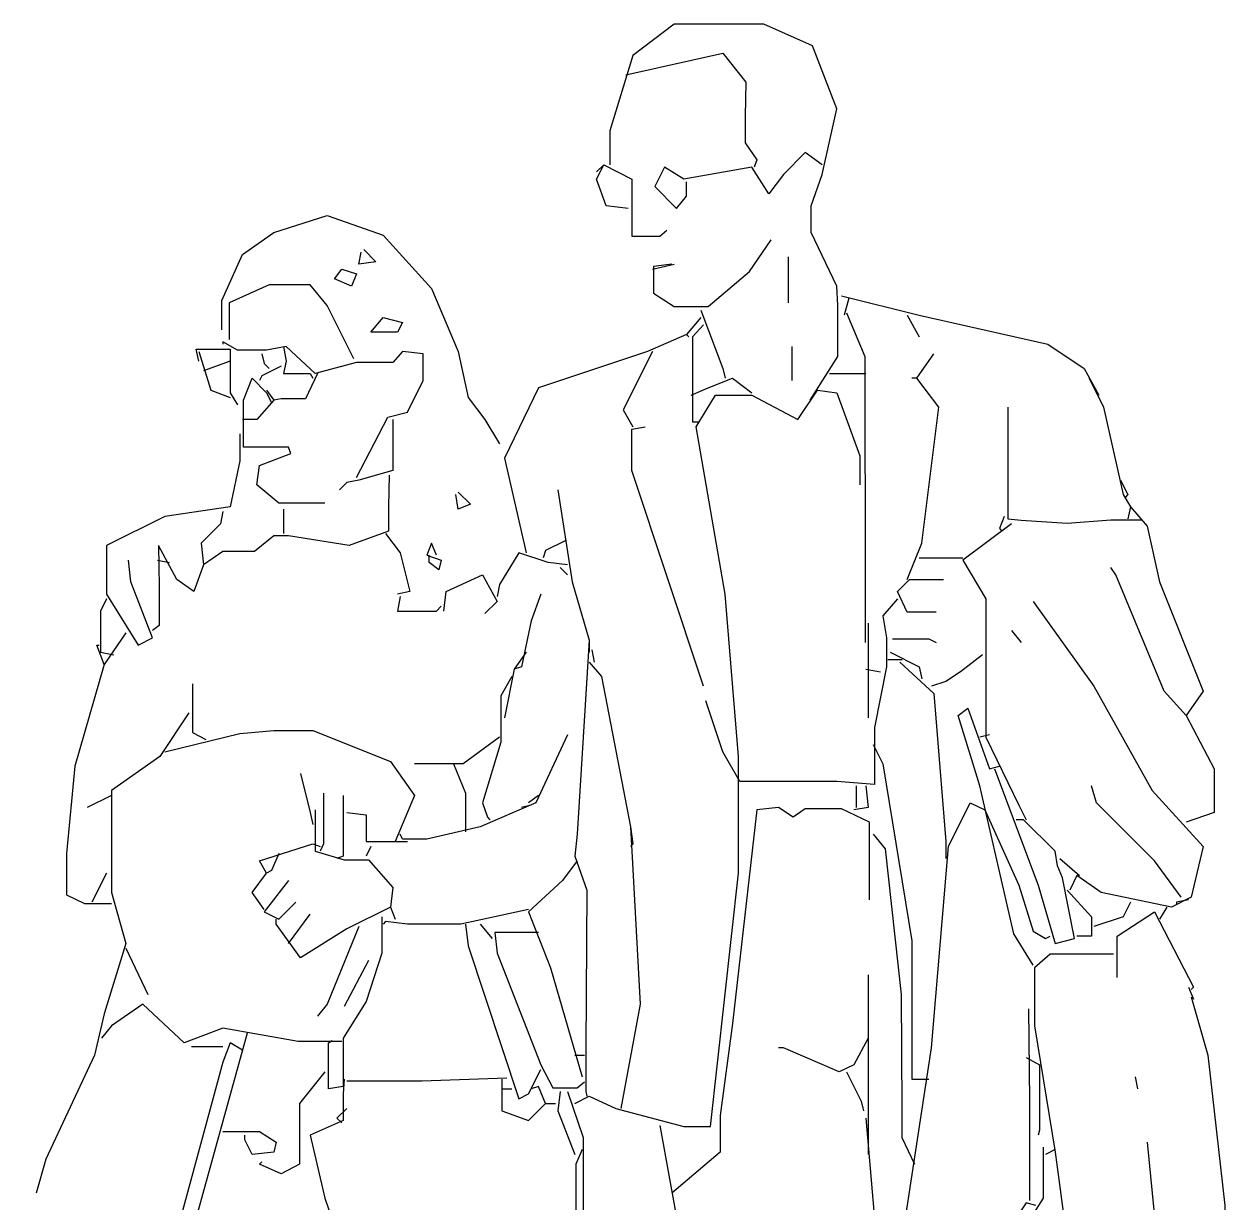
# Model space of a CAD drawing. Header units: millimetres. Extents: x 236.9 to 286.4, y 321.1 to 404.8.
# Drawn here: x 236.9 to 286.4, y 356.25 to 404.85 of the extents above; entities that cross this region are included whole.
import ezdxf

# ---------------------------------------------------------------- set-up
doc = ezdxf.new("R2010")
doc.units = ezdxf.units.MM
doc.layers.add('Standard', color=7, linetype='Continuous')

msp = doc.modelspace()

# ---------------------------------------------------------------- linework, layer by layer
at = {"layer": 'Standard', "linetype": 'Continuous'}
for points in [[(269.303, 389.347), (270.453, 391.147), (270.453, 393.247), (270.403, 394.047), (269.353, 396.247), (269.353, 397.347), (269.803, 398.647), (270.403, 401.347), (269.403, 403.947), (267.403, 404.847), (263.704, 404.847), (262.003, 403.547), (261.053, 400.447), (261.053, 399.047)], [(261.703, 402.747), (265.703, 403.647), (266.653, 402.447), (266.628, 401.047), (266.628, 399.947), (267.103, 399.247), (267.003, 398.947)], [(261.703, 402.747), (265.703, 403.647), (266.653, 402.447), (266.628, 401.047), (266.628, 399.947), (267.103, 399.247), (267.003, 398.947)], [(261.703, 402.747), (265.703, 403.647), (266.653, 402.447), (266.628, 401.047), (266.628, 399.947), (267.103, 399.247), (267.003, 398.947)], [(261.703, 402.747), (265.703, 403.647), (266.653, 402.447), (266.628, 401.047), (266.628, 399.947), (267.103, 399.247), (267.003, 398.947)], [(269.803, 399.047), (269.103, 399.547), (268.203, 398.647), (267.603, 397.847), (266.903, 398.947), (264.103, 398.447), (263.303, 398.947), (262.903, 398.147), (263.803, 397.247), (264.203, 397.747), (264.203, 398.347)], [(269.803, 399.047), (269.103, 399.547), (268.203, 398.647), (267.603, 397.847), (266.903, 398.947), (264.103, 398.447), (263.303, 398.947), (262.903, 398.147), (263.803, 397.247), (264.203, 397.747), (264.203, 398.347)], [(260.803, 399.047), (260.503, 398.747)], [(260.803, 399.047), (260.503, 398.747)], [(260.803, 399.047), (260.503, 398.747)], [(261.803, 397.247), (260.903, 397.347), (260.503, 398.447), (260.803, 399.047), (261.953, 398.447), (261.953, 396.097), (263.103, 396.097), (263.403, 396.347)], [(261.803, 397.247), (260.903, 397.347), (260.503, 398.447), (260.803, 399.047), (261.953, 398.447), (261.953, 396.097), (263.103, 396.097), (263.403, 396.347)], [(245.053, 392.247), (245.053, 393.447), (245.903, 395.347), (247.203, 396.247), (249.403, 396.947), (251.703, 396.147), (253.703, 393.947), (254.803, 391.347), (255.203, 389.447), (255.903, 388.547), (256.503, 387.547)], [(245.053, 392.247), (245.053, 393.447), (245.903, 395.347), (247.203, 396.247), (249.403, 396.947), (251.703, 396.147), (253.703, 393.947), (254.803, 391.347), (255.203, 389.447), (255.903, 388.547), (256.503, 387.547)], [(250.903, 395.547), (251.403, 395.047), (250.703, 394.947), (250.803, 395.447)], [(250.903, 395.547), (251.403, 395.047), (250.703, 394.947), (250.803, 395.447)], [(250.903, 395.547), (251.403, 395.047), (250.703, 394.947), (250.803, 395.447)], [(250.903, 395.547), (251.403, 395.047), (250.703, 394.947), (250.803, 395.447)], [(263.603, 394.947), (262.853, 394.847), (262.853, 393.747), (263.704, 393.197), (265.103, 393.197), (266.803, 394.647), (267.703, 395.947)], [(263.603, 394.947), (262.853, 394.847), (262.853, 393.747), (263.704, 393.197), (265.103, 393.197), (266.803, 394.647), (267.703, 395.947)], [(263.603, 394.947), (262.853, 394.847), (262.853, 393.747), (263.704, 393.197), (265.103, 393.197), (266.803, 394.647), (267.703, 395.947)], [(263.603, 394.947), (262.853, 394.847), (262.853, 393.747), (263.704, 393.197), (265.103, 393.197), (266.803, 394.647), (267.703, 395.947)], [(263.603, 394.947), (262.853, 394.847), (262.853, 393.747), (263.704, 393.197), (265.103, 393.197), (266.803, 394.647), (267.703, 395.947)], [(263.603, 394.947), (262.853, 394.847), (262.853, 393.747), (263.704, 393.197), (265.103, 393.197), (266.803, 394.647), (267.703, 395.947)], [(263.603, 394.947), (262.853, 394.847), (262.853, 393.747), (263.704, 393.197), (265.103, 393.197), (266.803, 394.647), (267.703, 395.947)], [(263.603, 394.947), (262.853, 394.847), (262.853, 393.747), (263.704, 393.197), (265.103, 393.197), (266.803, 394.647), (267.703, 395.947)], [(263.603, 394.947), (262.853, 394.847), (262.853, 393.747), (263.704, 393.197), (265.103, 393.197), (266.803, 394.647), (267.703, 395.947)], [(263.603, 394.947), (262.853, 394.847), (262.853, 393.747), (263.704, 393.197), (265.103, 393.197), (266.803, 394.647), (267.703, 395.947)], [(263.603, 394.947), (262.853, 394.847), (262.853, 393.747), (263.704, 393.197), (265.103, 393.197), (266.803, 394.647), (267.703, 395.947)], [(268.403, 395.247), (268.403, 393.347)], [(268.403, 395.247), (268.403, 393.347)], [(268.403, 395.247), (268.403, 393.347)], [(268.403, 395.247), (268.403, 393.347)], [(268.403, 395.247), (268.403, 393.347)], [(268.403, 395.247), (268.403, 393.347)], [(268.403, 395.247), (268.403, 393.347)], [(250.003, 394.747), (250.603, 394.547), (250.403, 394.047), (249.703, 394.347), (250.003, 394.747)], [(250.003, 394.747), (250.603, 394.547), (250.403, 394.047), (249.703, 394.347), (250.003, 394.747)], [(250.003, 394.747), (250.603, 394.547), (250.403, 394.047), (249.703, 394.347), (250.003, 394.747)], [(250.003, 394.747), (250.603, 394.547), (250.403, 394.047), (249.703, 394.347), (250.003, 394.747)], [(250.003, 394.747), (250.603, 394.547), (250.403, 394.047), (249.703, 394.347), (250.003, 394.747)], [(250.003, 394.747), (250.603, 394.547), (250.403, 394.047), (249.703, 394.347), (250.003, 394.747)], [(250.003, 394.747), (250.603, 394.547), (250.403, 394.047), (249.703, 394.347), (250.003, 394.747)], [(262.803, 394.747), (263.704, 394.947)], [(262.803, 394.747), (263.704, 394.947)], [(262.803, 394.747), (263.704, 394.947)], [(262.803, 394.747), (263.704, 394.947)], [(250.503, 391.047), (249.403, 393.247), (248.704, 394.097), (247.003, 394.097), (245.353, 393.347), (245.353, 391.847)], [(250.503, 391.047), (249.403, 393.247), (248.704, 394.097), (247.003, 394.097), (245.353, 393.347), (245.353, 391.847)], [(250.503, 391.047), (249.403, 393.247), (248.704, 394.097), (247.003, 394.097), (245.353, 393.347), (245.353, 391.847)], [(250.503, 391.047), (249.403, 393.247), (248.704, 394.097), (247.003, 394.097), (245.353, 393.347), (245.353, 391.847)], [(250.503, 391.047), (249.403, 393.247), (248.704, 394.097), (247.003, 394.097), (245.353, 393.347), (245.353, 391.847)], [(250.503, 391.047), (249.403, 393.247), (248.704, 394.097), (247.003, 394.097), (245.353, 393.347), (245.353, 391.847)], [(250.503, 391.047), (249.403, 393.247), (248.704, 394.097), (247.003, 394.097), (245.353, 393.347), (245.353, 391.847)], [(270.603, 393.647), (273.803, 392.847), (279.103, 391.647), (280.603, 390.647), (281.203, 389.547)], [(270.903, 393.547), (270.703, 392.847)], [(264.803, 393.047), (265.703, 390.647), (265.803, 390.247)], [(251.703, 392.747), (252.503, 392.547), (252.303, 392.147), (251.203, 392.147), (251.703, 392.747)], [(264.803, 392.747), (264.203, 392.047), (264.303, 391.947)], [(270.803, 392.947), (271.553, 391.147), (271.578, 381.447), (271.578, 379.347)], [(270.803, 392.947), (271.553, 391.147), (271.578, 381.447), (271.578, 379.347)], [(273.303, 392.847), (273.803, 391.947)], [(264.203, 392.047), (262.603, 391.347), (258.103, 389.847), (256.703, 386.947), (257.603, 383.047)], [(264.203, 392.047), (262.603, 391.347), (258.103, 389.847), (256.703, 386.947), (257.603, 383.047)], [(264.203, 392.047), (262.603, 391.347), (258.103, 389.847), (256.703, 386.947), (257.603, 383.047)], [(264.203, 392.047), (262.603, 391.347), (258.103, 389.847), (256.703, 386.947), (257.603, 383.047)], [(264.903, 392.447), (264.453, 391.947), (264.453, 388.447), (264.703, 388.447)], [(264.903, 392.447), (264.453, 391.947), (264.453, 388.447), (264.703, 388.447)], [(264.903, 392.447), (264.453, 391.947), (264.453, 388.447), (264.703, 388.447)], [(264.903, 392.447), (264.453, 391.947), (264.453, 388.447), (264.703, 388.447)], [(250.603, 386.147), (251.903, 388.647), (252.703, 388.847), (253.353, 390.147), (253.353, 391.247), (252.503, 391.347), (252.103, 390.897), (250.603, 390.897), (248.903, 390.447), (247.703, 391.547), (246.903, 391.397), (245.703, 391.397), (245.103, 391.747), (245.103, 391.647)], [(250.603, 386.147), (251.903, 388.647), (252.703, 388.847), (253.353, 390.147), (253.353, 391.247), (252.503, 391.347), (252.103, 390.897), (250.603, 390.897), (248.903, 390.447), (247.703, 391.547), (246.903, 391.397), (245.703, 391.397), (245.103, 391.747), (245.103, 391.647)], [(250.603, 386.147), (251.903, 388.647), (252.703, 388.847), (253.353, 390.147), (253.353, 391.247), (252.503, 391.347), (252.103, 390.897), (250.603, 390.897), (248.903, 390.447), (247.703, 391.547), (246.903, 391.397), (245.703, 391.397), (245.103, 391.747), (245.103, 391.647)], [(250.603, 386.147), (251.903, 388.647), (252.703, 388.847), (253.353, 390.147), (253.353, 391.247), (252.503, 391.347), (252.103, 390.897), (250.603, 390.897), (248.903, 390.447), (247.703, 391.547), (246.903, 391.397), (245.703, 391.397), (245.103, 391.747), (245.103, 391.647)], [(247.603, 391.547), (247.703, 390.947), (247.603, 390.447), (248.704, 390.447), (248.803, 390.247)], [(247.603, 391.547), (247.703, 390.947), (247.603, 390.447), (248.704, 390.447), (248.803, 390.247)], [(268.553, 391.547), (268.553, 390.147)], [(244.103, 390.947), (244.003, 391.447), (245.403, 391.447), (245.403, 389.647), (245.703, 389.147)], [(244.103, 391.347), (244.603, 389.747), (245.403, 389.447)], [(244.103, 391.347), (244.603, 389.747), (245.403, 389.447)], [(244.103, 391.347), (244.603, 389.747), (245.403, 389.447)], [(246.703, 391.247), (246.803, 390.847), (247.003, 390.647)], [(262.803, 391.347), (261.603, 388.947), (262.003, 388.247)], [(262.803, 391.347), (261.603, 388.947), (262.003, 388.247)], [(262.803, 391.347), (261.603, 388.947), (262.003, 388.247)], [(273.703, 390.247), (274.403, 391.247)], [(273.703, 390.247), (274.403, 391.247)], [(273.703, 390.247), (274.403, 391.247)], [(273.703, 390.247), (274.403, 391.247)], [(273.703, 390.247), (274.403, 391.247)], [(273.703, 390.247), (274.403, 391.247)], [(273.703, 390.247), (274.403, 391.247)], [(273.703, 390.247), (274.403, 391.247)], [(245.403, 390.947), (244.303, 390.547)], [(245.403, 390.947), (244.303, 390.547)], [(245.403, 390.947), (244.303, 390.547)], [(247.503, 390.747), (246.703, 390.347), (246.603, 390.147)], [(247.503, 390.747), (246.703, 390.347), (246.603, 390.147)], [(247.503, 390.747), (246.703, 390.347), (246.603, 390.147)], [(249.303, 385.097), (247.403, 385.097), (246.503, 385.847), (246.603, 386.647), (247.903, 387.147), (247.803, 387.397), (245.953, 387.397), (245.953, 389.347), (246.303, 390.247), (246.903, 389.647), (247.103, 389.247)], [(249.303, 385.097), (247.403, 385.097), (246.503, 385.847), (246.603, 386.647), (247.903, 387.147), (247.803, 387.397), (245.953, 387.397), (245.953, 389.347), (246.303, 390.247), (246.903, 389.647), (247.103, 389.247)], [(249.303, 385.097), (247.403, 385.097), (246.503, 385.847), (246.603, 386.647), (247.903, 387.147), (247.803, 387.397), (245.953, 387.397), (245.953, 389.347), (246.303, 390.247), (246.903, 389.647), (247.103, 389.247)], [(249.303, 385.097), (247.403, 385.097), (246.503, 385.847), (246.603, 386.647), (247.903, 387.147), (247.803, 387.397), (245.953, 387.397), (245.953, 389.347), (246.303, 390.247), (246.903, 389.647), (247.103, 389.247)], [(249.303, 385.097), (247.403, 385.097), (246.503, 385.847), (246.603, 386.647), (247.903, 387.147), (247.803, 387.397), (245.953, 387.397), (245.953, 389.347), (246.303, 390.247), (246.903, 389.647), (247.103, 389.247)], [(249.303, 385.097), (247.403, 385.097), (246.503, 385.847), (246.603, 386.647), (247.903, 387.147), (247.803, 387.397), (245.953, 387.397), (245.953, 389.347), (246.303, 390.247), (246.903, 389.647), (247.103, 389.247)], [(249.303, 385.097), (247.403, 385.097), (246.503, 385.847), (246.603, 386.647), (247.903, 387.147), (247.803, 387.397), (245.953, 387.397), (245.953, 389.347), (246.303, 390.247), (246.903, 389.647), (247.103, 389.247)], [(249.303, 385.097), (247.403, 385.097), (246.503, 385.847), (246.603, 386.647), (247.903, 387.147), (247.803, 387.397), (245.953, 387.397), (245.953, 389.347), (246.303, 390.247), (246.903, 389.647), (247.103, 389.247)], [(249.303, 385.097), (247.403, 385.097), (246.503, 385.847), (246.603, 386.647), (247.903, 387.147), (247.803, 387.397), (245.953, 387.397), (245.953, 389.347), (246.303, 390.247), (246.903, 389.647), (247.103, 389.247)], [(249.003, 390.447), (248.503, 389.397), (247.503, 389.397), (247.203, 389.347)], [(249.003, 390.447), (248.503, 389.397), (247.503, 389.397), (247.203, 389.347)], [(249.003, 390.447), (248.503, 389.397), (247.503, 389.397), (247.203, 389.347)], [(249.003, 390.447), (248.503, 389.397), (247.503, 389.397), (247.203, 389.347)], [(249.003, 390.447), (248.503, 389.397), (247.503, 389.397), (247.203, 389.347)], [(249.003, 390.447), (248.503, 389.397), (247.503, 389.397), (247.203, 389.347)], [(249.003, 390.447), (248.503, 389.397), (247.503, 389.397), (247.203, 389.347)], [(264.403, 389.547), (265.103, 389.847), (266.103, 390.247), (266.903, 389.647)], [(270.103, 390.447), (271.603, 390.447)], [(273.303, 381.947), (273.903, 383.447), (274.603, 389.047), (273.703, 390.247), (273.503, 390.247)], [(273.303, 381.947), (273.903, 383.447), (274.603, 389.047), (273.703, 390.247), (273.503, 390.247)], [(273.303, 381.947), (273.903, 383.447), (274.603, 389.047), (273.703, 390.247), (273.503, 390.247)], [(280.803, 390.247), (281.403, 389.047), (282.203, 385.447), (282.503, 384.947), (282.403, 384.447)], [(246.903, 389.747), (247.203, 389.347), (246.503, 388.547), (245.903, 388.547)], [(246.903, 389.747), (247.203, 389.347), (246.503, 388.547), (245.903, 388.547)], [(246.903, 389.747), (247.203, 389.347), (246.503, 388.547), (245.903, 388.547)], [(246.903, 389.747), (247.203, 389.347), (246.503, 388.547), (245.903, 388.547)], [(246.903, 389.747), (247.203, 389.347), (246.503, 388.547), (245.903, 388.547)], [(259.603, 360.347), (260.203, 360.647), (261.303, 360.147), (264.103, 359.397), (265.203, 359.397), (266.353, 369.847), (266.353, 374.647), (265.803, 381.347), (264.603, 388.247), (265.403, 389.547), (266.903, 389.547), (268.803, 388.547), (269.603, 389.747), (270.403, 389.647), (271.353, 387.047), (271.353, 385.847)], [(277.453, 389.047), (277.453, 384.447), (278.003, 384.397), (279.903, 384.272), (281.703, 384.409), (283.003, 384.409)], [(277.453, 389.047), (277.453, 384.447), (278.003, 384.397), (279.903, 384.272), (281.703, 384.409), (283.003, 384.409)], [(277.453, 389.047), (277.453, 384.447), (278.003, 384.397), (279.903, 384.272), (281.703, 384.409), (283.003, 384.409)], [(252.103, 388.547), (252.103, 386.447), (250.703, 386.047), (250.203, 385.947), (249.903, 385.647)], [(264.903, 377.547), (261.953, 386.447), (261.953, 388.147), (262.503, 388.247)], [(245.803, 387.947), (245.803, 386.847), (245.403, 384.947), (242.703, 384.547), (240.303, 383.347), (240.303, 381.347), (241.603, 379.247), (242.203, 379.547), (241.303, 381.847), (241.204, 382.747)], [(245.803, 387.947), (245.803, 386.847), (245.403, 384.947), (242.703, 384.547), (240.303, 383.347), (240.303, 381.347), (241.603, 379.247), (242.203, 379.547), (241.303, 381.847), (241.204, 382.747)], [(245.803, 387.947), (245.803, 386.847), (245.403, 384.947), (242.703, 384.547), (240.303, 383.347), (240.303, 381.347), (241.603, 379.247), (242.203, 379.547), (241.303, 381.847), (241.204, 382.747)], [(245.803, 387.947), (245.803, 386.847), (245.403, 384.947), (242.703, 384.547), (240.303, 383.347), (240.303, 381.347), (241.603, 379.247), (242.203, 379.547), (241.303, 381.847), (241.204, 382.747)], [(245.803, 387.947), (245.803, 386.847), (245.403, 384.947), (242.703, 384.547), (240.303, 383.347), (240.303, 381.347), (241.603, 379.247), (242.203, 379.547), (241.303, 381.847), (241.204, 382.747)], [(251.953, 386.247), (251.928, 384.947), (251.928, 383.947), (250.303, 383.347), (247.803, 383.747), (247.203, 383.747), (246.403, 383.097), (245.103, 383.097), (244.303, 382.547), (243.903, 381.447), (243.203, 381.947), (242.453, 383.347), (242.478, 381.647), (242.478, 380.047), (242.203, 379.847)], [(251.953, 386.247), (251.928, 384.947), (251.928, 383.947), (250.303, 383.347), (247.803, 383.747), (247.203, 383.747), (246.403, 383.097), (245.103, 383.097), (244.303, 382.547), (243.903, 381.447), (243.203, 381.947), (242.453, 383.347), (242.478, 381.647), (242.478, 380.047), (242.203, 379.847)], [(258.903, 385.647), (259.503, 381.847), (260.203, 379.447), (260.203, 378.947)], [(258.903, 385.647), (259.503, 381.847), (260.203, 379.447), (260.203, 378.947)], [(282.103, 386.047), (282.403, 385.447), (282.303, 385.347)], [(254.803, 385.547), (255.303, 385.047), (254.803, 384.847), (254.703, 385.447)], [(254.803, 385.547), (255.303, 385.047), (254.803, 384.847), (254.703, 385.447)], [(254.803, 385.547), (255.303, 385.047), (254.803, 384.847), (254.703, 385.447)], [(254.803, 385.547), (255.303, 385.047), (254.803, 384.847), (254.703, 385.447)], [(254.803, 385.547), (255.303, 385.047), (254.803, 384.847), (254.703, 385.447)], [(254.803, 385.547), (255.303, 385.047), (254.803, 384.847), (254.703, 385.447)], [(254.803, 385.547), (255.303, 385.047), (254.803, 384.847), (254.703, 385.447)], [(254.803, 385.547), (255.303, 385.047), (254.803, 384.847), (254.703, 385.447)], [(254.803, 385.547), (255.303, 385.047), (254.803, 384.847), (254.703, 385.447)], [(254.803, 385.547), (255.303, 385.047), (254.803, 384.847), (254.703, 385.447)], [(254.803, 385.547), (255.303, 385.047), (254.803, 384.847), (254.703, 385.447)], [(254.803, 385.547), (255.303, 385.047), (254.803, 384.847), (254.703, 385.447)], [(254.803, 385.547), (255.303, 385.047), (254.803, 384.847), (254.703, 385.447)], [(254.803, 385.547), (255.303, 385.047), (254.803, 384.847), (254.703, 385.447)], [(254.803, 385.547), (255.303, 385.047), (254.803, 384.847), (254.703, 385.447)], [(254.803, 385.547), (255.303, 385.047), (254.803, 384.847), (254.703, 385.447)], [(254.803, 385.547), (255.303, 385.047), (254.803, 384.847), (254.703, 385.447)], [(245.103, 384.747), (245.003, 384.247), (244.203, 383.447), (244.303, 382.547)], [(247.603, 384.847), (247.603, 383.847)], [(247.603, 384.847), (247.603, 383.847)], [(247.603, 384.847), (247.603, 383.847)], [(247.603, 384.847), (247.603, 383.847)], [(247.603, 384.847), (247.603, 383.847)], [(247.603, 384.847), (247.603, 383.847)], [(282.503, 384.947), (283.203, 384.147), (283.703, 381.847), (285.503, 377.347), (284.803, 376.347), (283.903, 377.347), (281.903, 382.147), (281.703, 382.447)], [(277.603, 384.247), (275.603, 382.747), (276.553, 381.147), (276.553, 375.447), (277.903, 372.647), (278.203, 372.047)], [(277.303, 384.547), (277.103, 384.047), (277.203, 383.947)], [(251.803, 383.847), (252.403, 383.047), (252.803, 381.447), (252.303, 381.347)], [(251.803, 383.847), (252.403, 383.047), (252.803, 381.447), (252.303, 381.347)], [(253.903, 382.947), (253.703, 383.447), (253.503, 382.947), (254.103, 382.747), (254.003, 382.347), (253.603, 382.647), (253.603, 382.947)], [(253.903, 382.947), (253.703, 383.447), (253.503, 382.947), (254.103, 382.747), (254.003, 382.347), (253.603, 382.647), (253.603, 382.947)], [(253.903, 382.947), (253.703, 383.447), (253.503, 382.947), (254.103, 382.747), (254.003, 382.347), (253.603, 382.647), (253.603, 382.947)], [(253.903, 382.947), (253.703, 383.447), (253.503, 382.947), (254.103, 382.747), (254.003, 382.347), (253.603, 382.647), (253.603, 382.947)], [(259.203, 383.547), (258.403, 383.147), (258.303, 382.847)], [(259.203, 383.547), (258.403, 383.147), (258.303, 382.847)], [(242.403, 382.747), (242.903, 382.647)], [(242.403, 382.747), (242.903, 382.647)], [(242.403, 382.747), (242.903, 382.647)], [(242.403, 382.747), (242.903, 382.647)], [(242.403, 382.747), (242.903, 382.647)], [(242.403, 382.747), (242.903, 382.647)], [(242.403, 382.747), (242.903, 382.647)], [(242.403, 382.747), (242.903, 382.647)], [(242.403, 382.747), (242.903, 382.647)], [(259.303, 382.547), (258.503, 382.647), (257.303, 383.047), (256.503, 381.747), (256.403, 381.247)], [(259.303, 382.547), (258.503, 382.647), (257.303, 383.047), (256.503, 381.747), (256.403, 381.247)], [(259.303, 382.547), (258.503, 382.647), (257.303, 383.047), (256.503, 381.747), (256.403, 381.247)], [(273.803, 382.847), (275.603, 382.847)], [(273.803, 382.847), (275.603, 382.847)], [(254.203, 380.647), (254.303, 381.447), (255.803, 382.147), (256.403, 381.047), (255.903, 380.547)], [(254.203, 380.647), (254.303, 381.447), (255.803, 382.147), (256.403, 381.047), (255.903, 380.547)], [(259.003, 382.447), (259.303, 382.147)], [(259.003, 382.447), (259.303, 382.147)], [(259.003, 382.447), (259.303, 382.147)], [(259.003, 382.447), (259.303, 382.147)], [(259.003, 382.447), (259.303, 382.147)], [(259.003, 382.447), (259.303, 382.147)], [(274.503, 380.597), (273.303, 380.597), (272.903, 381.447), (273.403, 381.947), (274.803, 381.947)], [(274.503, 380.597), (273.303, 380.597), (272.903, 381.447), (273.403, 381.947), (274.803, 381.947)], [(274.503, 380.597), (273.303, 380.597), (272.903, 381.447), (273.403, 381.947), (274.803, 381.947)], [(274.503, 380.597), (273.303, 380.597), (272.903, 381.447), (273.403, 381.947), (274.803, 381.947)], [(274.503, 380.597), (273.303, 380.597), (272.903, 381.447), (273.403, 381.947), (274.803, 381.947)], [(274.503, 380.597), (273.303, 380.597), (272.903, 381.447), (273.403, 381.947), (274.803, 381.947)], [(274.503, 380.597), (273.303, 380.597), (272.903, 381.447), (273.403, 381.947), (274.803, 381.947)], [(252.403, 381.247), (252.303, 380.647), (253.903, 380.647), (254.103, 380.847)], [(252.403, 381.247), (252.303, 380.647), (253.903, 380.647), (254.103, 380.847)], [(252.403, 381.247), (252.303, 380.647), (253.903, 380.647), (254.103, 380.847)], [(252.403, 381.247), (252.303, 380.647), (253.903, 380.647), (254.103, 380.847)], [(252.403, 381.247), (252.303, 380.647), (253.903, 380.647), (254.103, 380.847)], [(252.403, 381.247), (252.303, 380.647), (253.903, 380.647), (254.103, 380.847)], [(252.403, 381.247), (252.303, 380.647), (253.903, 380.647), (254.103, 380.847)], [(258.203, 381.347), (257.803, 380.247), (257.403, 378.347), (257.103, 378.247)], [(258.203, 381.347), (257.803, 380.247), (257.403, 378.347), (257.103, 378.247)], [(258.203, 381.347), (257.803, 380.247), (257.403, 378.347), (257.103, 378.247)], [(258.203, 381.347), (257.803, 380.247), (257.403, 378.347), (257.103, 378.247)], [(258.203, 381.347), (257.803, 380.247), (257.403, 378.347), (257.103, 378.247)], [(258.203, 381.347), (257.803, 380.247), (257.403, 378.347), (257.103, 378.247)], [(240.303, 381.147), (240.053, 380.647), (240.053, 378.947), (240.603, 378.847)], [(240.303, 381.147), (240.053, 380.647), (240.053, 378.947), (240.603, 378.847)], [(272.903, 381.147), (272.303, 380.447), (272.453, 379.547), (272.453, 378.347), (271.953, 375.847), (271.953, 373.497), (270.403, 373.622), (266.403, 373.622), (265.703, 374.847), (265.003, 376.947)], [(272.903, 381.147), (272.303, 380.447), (272.453, 379.547), (272.453, 378.347), (271.953, 375.847), (271.953, 373.497), (270.403, 373.622), (266.403, 373.622), (265.703, 374.847), (265.003, 376.947)], [(278.503, 381.047), (281.003, 377.547), (283.403, 373.247), (285.503, 370.947), (285.003, 368.847), (284.203, 368.447), (281.303, 369.047), (280.303, 369.747), (280.003, 369.147)], [(241.103, 379.747), (240.203, 378.447), (239.903, 379.247), (240.003, 379.247)], [(241.103, 379.747), (240.203, 378.447), (239.903, 379.247), (240.003, 379.247)], [(271.703, 380.147), (271.703, 376.247)], [(277.603, 379.847), (278.003, 379.347)], [(277.603, 379.847), (278.003, 379.347)], [(277.603, 379.847), (278.003, 379.347)], [(277.603, 379.847), (278.003, 379.347)], [(277.603, 379.847), (278.003, 379.347)], [(277.603, 379.847), (278.003, 379.347)], [(277.603, 379.847), (278.003, 379.347)], [(277.603, 379.847), (278.003, 379.347)], [(260.203, 379.447), (259.703, 371.447), (259.603, 370.547), (260.103, 369.147), (260.053, 362.647), (260.053, 360.847), (260.103, 360.647)], [(260.203, 379.447), (259.703, 371.447), (259.603, 370.547), (260.103, 369.147), (260.053, 362.647), (260.053, 360.847), (260.103, 360.647)], [(260.203, 379.447), (259.703, 371.447), (259.603, 370.547), (260.103, 369.147), (260.053, 362.647), (260.053, 360.847), (260.103, 360.647)], [(260.203, 379.447), (259.703, 371.447), (259.603, 370.547), (260.103, 369.147), (260.053, 362.647), (260.053, 360.847), (260.103, 360.647)], [(260.203, 379.447), (259.703, 371.447), (259.603, 370.547), (260.103, 369.147), (260.053, 362.647), (260.053, 360.847), (260.103, 360.647)], [(272.703, 379.497), (274.203, 379.497), (274.503, 379.347)], [(272.703, 379.497), (274.203, 379.497), (274.503, 379.347)], [(272.703, 379.497), (274.203, 379.497), (274.503, 379.347)], [(272.703, 379.497), (274.203, 379.497), (274.503, 379.347)], [(257.603, 378.947), (257.103, 378.247), (256.703, 376.247)], [(257.603, 378.947), (257.103, 378.247), (256.703, 376.247)], [(257.603, 378.947), (257.103, 378.247), (256.703, 376.247)], [(257.603, 378.947), (257.103, 378.247), (256.703, 376.247)], [(257.603, 378.947), (257.103, 378.247), (256.703, 376.247)], [(257.603, 378.947), (257.103, 378.247), (256.703, 376.247)], [(260.303, 379.047), (260.403, 378.547)], [(260.303, 379.047), (260.403, 378.547)], [(260.303, 379.047), (260.403, 378.547)], [(260.303, 379.047), (260.403, 378.547)], [(260.303, 379.047), (260.403, 378.547)], [(272.603, 378.947), (273.803, 378.347), (273.903, 377.847)], [(272.603, 378.947), (273.803, 378.347), (273.903, 377.847)], [(276.403, 378.847), (275.503, 378.147), (274.903, 377.747), (274.303, 377.547)], [(276.403, 378.847), (275.503, 378.147), (274.903, 377.747), (274.303, 377.547)], [(276.403, 378.847), (275.503, 378.147), (274.903, 377.747), (274.303, 377.547)], [(240.203, 378.447), (239.003, 374.247), (238.653, 370.647), (238.653, 368.947), (239.403, 368.597), (240.503, 368.597)], [(240.203, 378.447), (239.003, 374.247), (238.653, 370.647), (238.653, 368.947), (239.403, 368.597), (240.503, 368.597)], [(240.203, 378.447), (239.003, 374.247), (238.653, 370.647), (238.653, 368.947), (239.403, 368.597), (240.503, 368.597)], [(240.203, 378.447), (239.003, 374.247), (238.653, 370.647), (238.653, 368.947), (239.403, 368.597), (240.503, 368.597)], [(240.203, 378.447), (239.003, 374.247), (238.653, 370.647), (238.653, 368.947), (239.403, 368.597), (240.503, 368.597)], [(260.203, 378.547), (260.703, 377.947), (261.903, 371.747), (262.303, 364.447), (261.503, 360.147)], [(260.203, 378.547), (260.703, 377.947), (261.903, 371.747), (262.303, 364.447), (261.503, 360.147)], [(271.603, 378.247), (272.203, 378.147)], [(271.603, 378.247), (272.203, 378.147)], [(272.503, 378.647), (273.103, 378.647)], [(272.503, 378.647), (273.103, 378.647)], [(272.503, 378.647), (273.103, 378.647)], [(272.503, 378.647), (273.103, 378.647)], [(272.503, 378.647), (273.103, 378.647)], [(272.503, 378.647), (273.103, 378.647)], [(272.503, 378.647), (273.103, 378.647)], [(273.003, 378.547), (274.403, 377.247), (274.903, 371.147), (274.903, 370.447)], [(273.003, 378.547), (274.403, 377.247), (274.903, 371.147), (274.903, 370.447)], [(257.003, 377.947), (256.553, 377.147), (256.553, 375.247), (255.803, 372.747), (256.003, 372.147), (256.103, 372.047)], [(257.003, 377.947), (256.553, 377.147), (256.553, 375.247), (255.803, 372.747), (256.003, 372.147), (256.103, 372.047)], [(257.003, 377.947), (256.553, 377.147), (256.553, 375.247), (255.803, 372.747), (256.003, 372.147), (256.103, 372.047)], [(257.003, 377.947), (256.553, 377.147), (256.553, 375.247), (255.803, 372.747), (256.003, 372.147), (256.103, 372.047)], [(243.853, 377.647), (243.853, 375.647), (244.403, 375.347)], [(243.853, 377.647), (243.853, 375.647), (244.403, 375.347)], [(243.853, 377.647), (243.853, 375.647), (244.403, 375.347)], [(243.853, 377.647), (243.853, 375.647), (244.403, 375.347)], [(243.853, 377.647), (243.853, 375.647), (244.403, 375.347)], [(243.853, 377.647), (243.853, 375.647), (244.403, 375.347)], [(243.853, 377.647), (243.853, 375.647), (244.403, 375.347)], [(243.853, 377.647), (243.853, 375.647), (244.403, 375.347)], [(243.703, 376.447), (242.503, 374.647), (240.503, 373.247), (240.503, 369.047), (241.103, 366.947), (240.203, 364.047), (239.803, 362.347), (237.803, 358.047), (237.403, 356.647)], [(243.703, 376.447), (242.503, 374.647), (240.503, 373.247), (240.503, 369.047), (241.103, 366.947), (240.203, 364.047), (239.803, 362.347), (237.803, 358.047), (237.403, 356.647)], [(278.503, 366.047), (277.703, 367.347), (276.303, 373.447), (275.403, 376.347), (275.803, 376.647), (276.703, 374.147), (277.103, 374.247)], [(278.503, 366.047), (277.703, 367.347), (276.303, 373.447), (275.403, 376.347), (275.803, 376.647), (276.703, 374.147), (277.103, 374.247)], [(284.803, 376.347), (285.953, 374.147), (285.953, 372.347), (284.803, 371.947)], [(242.703, 374.847), (245.803, 375.597), (247.203, 375.722), (248.803, 375.722), (252.003, 374.447), (253.003, 373.047), (252.203, 371.147)], [(242.703, 374.847), (245.803, 375.597), (247.203, 375.722), (248.803, 375.722), (252.003, 374.447), (253.003, 373.047), (252.203, 371.147)], [(259.303, 375.547), (258.003, 372.747), (255.703, 371.747), (253.503, 371.247), (252.503, 371.247), (252.403, 371.447)], [(259.303, 375.547), (258.003, 372.747), (255.703, 371.747), (253.503, 371.247), (252.503, 371.247), (252.403, 371.447)], [(259.303, 375.547), (258.003, 372.747), (255.703, 371.747), (253.503, 371.247), (252.503, 371.247), (252.403, 371.447)], [(259.303, 375.547), (258.003, 372.747), (255.703, 371.747), (253.503, 371.247), (252.503, 371.247), (252.403, 371.447)], [(259.303, 375.547), (258.003, 372.747), (255.703, 371.747), (253.503, 371.247), (252.503, 371.247), (252.403, 371.447)], [(259.303, 375.547), (258.003, 372.747), (255.703, 371.747), (253.503, 371.247), (252.503, 371.247), (252.403, 371.447)], [(259.303, 375.547), (258.003, 372.747), (255.703, 371.747), (253.503, 371.247), (252.503, 371.247), (252.403, 371.447)], [(259.303, 375.547), (258.003, 372.747), (255.703, 371.747), (253.503, 371.247), (252.503, 371.247), (252.403, 371.447)], [(259.303, 375.547), (258.003, 372.747), (255.703, 371.747), (253.503, 371.247), (252.503, 371.247), (252.403, 371.447)], [(259.303, 375.547), (258.003, 372.747), (255.703, 371.747), (253.503, 371.247), (252.503, 371.247), (252.403, 371.447)], [(259.303, 375.547), (258.003, 372.747), (255.703, 371.747), (253.503, 371.247), (252.503, 371.247), (252.403, 371.447)], [(256.503, 375.447), (255.003, 374.347), (253.003, 374.347)], [(276.703, 375.547), (276.303, 375.447)], [(276.703, 375.547), (276.303, 375.447)], [(276.703, 375.547), (276.303, 375.447)], [(276.703, 375.547), (276.303, 375.447)], [(276.703, 375.547), (276.303, 375.447)], [(276.703, 375.547), (276.303, 375.447)], [(276.703, 375.547), (276.303, 375.447)], [(276.703, 375.547), (276.303, 375.447)], [(271.903, 375.147), (272.303, 374.347), (273.503, 367.047), (273.503, 361.347), (274.203, 361.347)], [(271.903, 375.147), (272.303, 374.347), (273.503, 367.047), (273.503, 361.347), (274.203, 361.347)], [(254.603, 374.347), (255.103, 373.147), (255.103, 371.547)], [(254.603, 374.347), (255.103, 373.147), (255.103, 371.547)], [(254.603, 374.347), (255.103, 373.147), (255.103, 371.547)], [(254.603, 374.347), (255.103, 373.147), (255.103, 371.547)], [(254.603, 374.347), (255.103, 373.147), (255.103, 371.547)], [(254.603, 374.347), (255.103, 373.147), (255.103, 371.547)], [(254.603, 374.347), (255.103, 373.147), (255.103, 371.547)], [(248.303, 373.947), (248.704, 372.347), (248.803, 371.847)], [(248.303, 373.947), (248.704, 372.347), (248.803, 371.847)], [(248.303, 373.947), (248.704, 372.347), (248.803, 371.847)], [(248.303, 373.947), (248.704, 372.347), (248.803, 371.847)], [(248.303, 373.947), (248.704, 372.347), (248.803, 371.847)], [(248.303, 373.947), (248.704, 372.347), (248.803, 371.847)], [(248.303, 373.947), (248.704, 372.347), (248.803, 371.847)], [(248.303, 373.947), (248.704, 372.347), (248.803, 371.847)], [(248.303, 373.947), (248.704, 372.347), (248.803, 371.847)], [(248.303, 373.947), (248.704, 372.347), (248.803, 371.847)], [(248.303, 373.947), (248.704, 372.347), (248.803, 371.847)], [(248.303, 373.947), (248.704, 372.347), (248.803, 371.847)], [(248.303, 373.947), (248.704, 372.347), (248.803, 371.847)], [(248.303, 373.947), (248.704, 372.347), (248.803, 371.847)], [(276.903, 374.147), (278.703, 369.347), (279.403, 366.947), (280.203, 367.147), (279.703, 369.647), (279.503, 370.147), (279.403, 370.747), (278.103, 372.047), (277.803, 372.047)], [(276.903, 374.147), (278.703, 369.347), (279.403, 366.947), (280.203, 367.147), (279.703, 369.647), (279.503, 370.147), (279.403, 370.747), (278.103, 372.047), (277.803, 372.047)], [(276.903, 374.147), (278.703, 369.347), (279.403, 366.947), (280.203, 367.147), (279.703, 369.647), (279.503, 370.147), (279.403, 370.747), (278.103, 372.047), (277.803, 372.047)], [(271.603, 373.447), (271.703, 372.547), (271.103, 372.447)], [(271.603, 373.447), (271.703, 372.547), (271.103, 372.447)], [(271.204, 373.447), (271.204, 372.547)], [(271.204, 373.447), (271.204, 372.547)], [(271.204, 373.447), (271.204, 372.547)], [(284.603, 368.847), (283.503, 370.347), (281.103, 372.747), (280.903, 373.447)], [(284.603, 368.847), (283.503, 370.347), (281.103, 372.747), (280.903, 373.447)], [(240.503, 373.047), (239.503, 372.547)], [(240.503, 373.047), (239.503, 372.547)], [(240.503, 373.047), (239.503, 372.547)], [(240.503, 373.047), (239.503, 372.547)], [(249.253, 373.147), (249.253, 371.047), (249.103, 370.747)], [(249.253, 373.147), (249.253, 371.047), (249.103, 370.747)], [(249.253, 373.147), (249.253, 371.047), (249.103, 370.747)], [(250.053, 373.047), (250.053, 370.547), (249.803, 370.447)], [(250.053, 373.047), (250.053, 370.547), (249.803, 370.447)], [(250.053, 373.047), (250.053, 370.547), (249.803, 370.447)], [(250.053, 373.047), (250.053, 370.547), (249.803, 370.447)], [(250.053, 373.047), (250.053, 370.547), (249.803, 370.447)], [(250.053, 373.047), (250.053, 370.547), (249.803, 370.447)], [(250.053, 373.047), (250.053, 370.547), (249.803, 370.447)], [(250.053, 373.047), (250.053, 370.547), (249.803, 370.447)], [(250.053, 373.047), (250.053, 370.547), (249.803, 370.447)], [(250.053, 373.047), (250.053, 370.547), (249.803, 370.447)], [(250.053, 373.047), (250.053, 370.547), (249.803, 370.447)], [(250.053, 373.047), (250.053, 370.547), (249.803, 370.447)], [(250.053, 373.047), (250.053, 370.547), (249.803, 370.447)], [(250.053, 373.047), (250.053, 370.547), (249.803, 370.447)], [(250.053, 373.047), (250.053, 370.547), (249.803, 370.447)], [(258.103, 373.047), (257.703, 372.747)], [(258.103, 373.047), (257.703, 372.747)], [(258.103, 373.047), (257.703, 372.747)], [(258.103, 373.047), (257.703, 372.747)], [(258.103, 373.047), (257.703, 372.747)], [(278.603, 356.147), (278.203, 356.247), (277.103, 354.597), (274.503, 354.597), (273.203, 355.447), (274.303, 362.647), (275.003, 370.947), (275.903, 372.747), (276.503, 372.447), (277.903, 369.347), (278.503, 367.447), (279.003, 367.147), (279.203, 367.247)], [(278.603, 356.147), (278.203, 356.247), (277.103, 354.597), (274.503, 354.597), (273.203, 355.447), (274.303, 362.647), (275.003, 370.947), (275.903, 372.747), (276.503, 372.447), (277.903, 369.347), (278.503, 367.447), (279.003, 367.147), (279.203, 367.247)], [(248.903, 372.447), (248.903, 370.747), (250.103, 370.397), (251.103, 370.397), (252.103, 369.247), (252.003, 368.447), (250.203, 367.547), (248.303, 366.347), (247.303, 367.747), (247.303, 367.947)], [(248.903, 372.447), (248.903, 370.747), (250.103, 370.397), (251.103, 370.397), (252.103, 369.247), (252.003, 368.447), (250.203, 367.547), (248.303, 366.347), (247.303, 367.747), (247.303, 367.947)], [(248.903, 372.447), (248.903, 370.747), (250.103, 370.397), (251.103, 370.397), (252.103, 369.247), (252.003, 368.447), (250.203, 367.547), (248.303, 366.347), (247.303, 367.747), (247.303, 367.947)], [(248.903, 372.447), (248.903, 370.747), (250.103, 370.397), (251.103, 370.397), (252.103, 369.247), (252.003, 368.447), (250.203, 367.547), (248.303, 366.347), (247.303, 367.747), (247.303, 367.947)], [(250.203, 372.347), (251.003, 372.247), (251.003, 371.147), (252.703, 371.147)], [(250.203, 372.347), (251.003, 372.247), (251.003, 371.147), (252.703, 371.147)], [(250.203, 372.347), (251.003, 372.247), (251.003, 371.147), (252.703, 371.147)], [(250.203, 372.347), (251.003, 372.247), (251.003, 371.147), (252.703, 371.147)], [(250.203, 372.347), (251.003, 372.247), (251.003, 371.147), (252.703, 371.147)], [(250.203, 372.347), (251.003, 372.247), (251.003, 371.147), (252.703, 371.147)], [(250.203, 372.347), (251.003, 372.247), (251.003, 371.147), (252.703, 371.147)], [(250.203, 372.347), (251.003, 372.247), (251.003, 371.147), (252.703, 371.147)], [(250.203, 372.347), (251.003, 372.247), (251.003, 371.147), (252.703, 371.147)], [(250.203, 372.347), (251.003, 372.247), (251.003, 371.147), (252.703, 371.147)], [(250.203, 372.347), (251.003, 372.247), (251.003, 371.147), (252.703, 371.147)], [(250.203, 372.347), (251.003, 372.247), (251.003, 371.147), (252.703, 371.147)], [(250.203, 372.347), (251.003, 372.247), (251.003, 371.147), (252.703, 371.147)], [(250.203, 372.347), (251.003, 372.247), (251.003, 371.147), (252.703, 371.147)], [(250.203, 372.347), (251.003, 372.247), (251.003, 371.147), (252.703, 371.147)], [(250.203, 372.347), (251.003, 372.247), (251.003, 371.147), (252.703, 371.147)], [(250.203, 372.347), (251.003, 372.247), (251.003, 371.147), (252.703, 371.147)], [(257.803, 372.647), (257.403, 372.547)], [(257.803, 372.647), (257.403, 372.547)], [(257.803, 372.647), (257.403, 372.547)], [(257.803, 372.647), (257.403, 372.547)], [(257.803, 372.647), (257.403, 372.547)], [(257.803, 372.647), (257.403, 372.547)], [(257.803, 372.647), (257.403, 372.547)], [(271.753, 368.747), (271.753, 371.947), (270.603, 372.497), (269.103, 372.497), (268.603, 372.147), (268.003, 372.547), (267.103, 372.447), (266.103, 363.647), (265.603, 359.847), (265.603, 358.347), (263.603, 356.647)], [(271.753, 368.747), (271.753, 371.947), (270.603, 372.497), (269.103, 372.497), (268.603, 372.147), (268.003, 372.547), (267.103, 372.447), (266.103, 363.647), (265.603, 359.847), (265.603, 358.347), (263.603, 356.647)], [(271.753, 368.747), (271.753, 371.947), (270.603, 372.497), (269.103, 372.497), (268.603, 372.147), (268.003, 372.547), (267.103, 372.447), (266.103, 363.647), (265.603, 359.847), (265.603, 358.347), (263.603, 356.647)], [(261.903, 371.747), (262.003, 371.047), (261.903, 370.947)], [(261.903, 371.747), (262.003, 371.047), (261.903, 370.947)], [(271.903, 371.447), (272.403, 370.847), (273.053, 364.847), (273.079, 360.147), (273.079, 358.947), (273.603, 357.847)], [(246.803, 368.347), (246.303, 369.047), (246.903, 369.847), (246.603, 370.347), (248.803, 371.047), (249.103, 370.947)], [(246.803, 368.347), (246.303, 369.047), (246.903, 369.847), (246.603, 370.347), (248.803, 371.047), (249.103, 370.947)], [(246.803, 368.347), (246.303, 369.047), (246.903, 369.847), (246.603, 370.347), (248.803, 371.047), (249.103, 370.947)], [(251.203, 370.947), (251.003, 370.547)], [(251.203, 370.947), (251.003, 370.547)], [(251.203, 370.947), (251.003, 370.547)], [(251.203, 370.947), (251.003, 370.547)], [(251.203, 370.947), (251.003, 370.547)], [(251.203, 370.947), (251.003, 370.547)], [(251.203, 370.947), (251.003, 370.547)], [(251.203, 370.947), (251.003, 370.547)], [(251.203, 370.947), (251.003, 370.547)], [(247.403, 370.647), (247.103, 369.947), (246.903, 369.847)], [(247.403, 370.647), (247.103, 369.947), (246.903, 369.847)], [(247.403, 370.647), (247.103, 369.947), (246.903, 369.847)], [(259.703, 370.347), (259.103, 369.547), (257.703, 368.247), (258.603, 365.947), (259.903, 361.447)], [(259.703, 370.347), (259.103, 369.547), (257.703, 368.247), (258.603, 365.947), (259.903, 361.447)], [(259.703, 370.347), (259.103, 369.547), (257.703, 368.247), (258.603, 365.947), (259.903, 361.447)], [(279.603, 370.447), (280.403, 369.747)], [(240.303, 369.847), (239.703, 368.647)], [(240.303, 369.847), (239.703, 368.647)], [(240.303, 369.847), (239.703, 368.647)], [(240.303, 369.847), (239.703, 368.647)], [(240.303, 369.847), (239.703, 368.647)], [(240.303, 369.847), (239.703, 368.647)], [(240.303, 369.847), (239.703, 368.647)], [(240.303, 369.847), (239.703, 368.647)], [(240.303, 369.847), (239.703, 368.647)], [(247.803, 369.547), (246.803, 368.247), (247.403, 367.947), (248.103, 368.647)], [(247.803, 369.547), (246.803, 368.247), (247.403, 367.947), (248.103, 368.647)], [(247.803, 369.547), (246.803, 368.247), (247.403, 367.947), (248.103, 368.647)], [(247.803, 369.547), (246.803, 368.247), (247.403, 367.947), (248.103, 368.647)], [(247.803, 369.547), (246.803, 368.247), (247.403, 367.947), (248.103, 368.647)], [(247.803, 369.547), (246.803, 368.247), (247.403, 367.947), (248.103, 368.647)], [(247.803, 369.547), (246.803, 368.247), (247.403, 367.947), (248.103, 368.647)], [(247.803, 369.547), (246.803, 368.247), (247.403, 367.947), (248.103, 368.647)], [(247.803, 369.547), (246.803, 368.247), (247.403, 367.947), (248.103, 368.647)], [(247.803, 369.547), (246.803, 368.247), (247.403, 367.947), (248.103, 368.647)], [(247.803, 369.547), (246.803, 368.247), (247.403, 367.947), (248.103, 368.647)], [(247.803, 369.547), (246.803, 368.247), (247.403, 367.947), (248.103, 368.647)], [(247.803, 369.547), (246.803, 368.247), (247.403, 367.947), (248.103, 368.647)], [(279.903, 369.147), (280.903, 368.047), (280.903, 367.247), (280.303, 367.247)], [(257.703, 368.347), (254.903, 367.747), (252.703, 367.747), (251.803, 367.847), (251.703, 367.747)], [(257.703, 368.347), (254.903, 367.747), (252.703, 367.747), (251.803, 367.847), (251.703, 367.747)], [(252.003, 368.447), (252.203, 367.947)], [(282.503, 368.647), (282.203, 368.047), (281.003, 367.647)], [(282.503, 368.647), (282.203, 368.047), (281.003, 367.647)], [(284.003, 368.447), (283.703, 367.947)], [(284.903, 368.747), (284.403, 368.647), (284.403, 368.547)], [(247.803, 366.947), (248.704, 368.147)], [(247.803, 366.947), (248.704, 368.147)], [(251.653, 368.047), (251.653, 366.547), (251.003, 364.547), (250.053, 363.047), (250.053, 361.047), (249.453, 360.947), (249.453, 362.847), (249.603, 362.947)], [(251.653, 368.047), (251.653, 366.547), (251.003, 364.547), (250.053, 363.047), (250.053, 361.047), (249.453, 360.947), (249.453, 362.847), (249.603, 362.947)], [(251.653, 368.047), (251.653, 366.547), (251.003, 364.547), (250.053, 363.047), (250.053, 361.047), (249.453, 360.947), (249.453, 362.847), (249.603, 362.947)], [(251.653, 368.047), (251.653, 366.547), (251.003, 364.547), (250.053, 363.047), (250.053, 361.047), (249.453, 360.947), (249.453, 362.847), (249.603, 362.947)], [(251.653, 368.047), (251.653, 366.547), (251.003, 364.547), (250.053, 363.047), (250.053, 361.047), (249.453, 360.947), (249.453, 362.847), (249.603, 362.947)], [(251.653, 368.047), (251.653, 366.547), (251.003, 364.547), (250.053, 363.047), (250.053, 361.047), (249.453, 360.947), (249.453, 362.847), (249.603, 362.947)], [(281.953, 365.547), (281.953, 367.247), (283.503, 368.247), (285.103, 365.147), (285.003, 365.047)], [(281.953, 365.547), (281.953, 367.247), (283.503, 368.247), (285.103, 365.147), (285.003, 365.047)], [(250.703, 367.647), (249.403, 364.447), (249.003, 363.947)], [(255.103, 367.747), (255.203, 366.847), (257.303, 360.547), (257.703, 360.747), (258.203, 361.747)], [(255.103, 367.747), (255.203, 366.847), (257.303, 360.547), (257.703, 360.747), (258.203, 361.747)], [(255.103, 367.747), (255.203, 366.847), (257.303, 360.547), (257.703, 360.747), (258.203, 361.747)], [(255.103, 367.747), (255.203, 366.847), (257.303, 360.547), (257.703, 360.747), (258.203, 361.747)], [(255.103, 367.747), (255.203, 366.847), (257.303, 360.547), (257.703, 360.747), (258.203, 361.747)], [(255.103, 367.747), (255.203, 366.847), (257.303, 360.547), (257.703, 360.747), (258.203, 361.747)], [(255.103, 367.747), (255.203, 366.847), (257.303, 360.547), (257.703, 360.747), (258.203, 361.747)], [(255.103, 367.747), (255.203, 366.847), (257.303, 360.547), (257.703, 360.747), (258.203, 361.747)], [(255.103, 367.747), (255.203, 366.847), (257.303, 360.547), (257.703, 360.747), (258.203, 361.747)], [(255.103, 367.747), (255.203, 366.847), (257.303, 360.547), (257.703, 360.747), (258.203, 361.747)], [(255.703, 367.747), (256.204, 367.147)], [(255.703, 367.747), (256.204, 367.147)], [(255.703, 367.747), (256.204, 367.147)], [(255.703, 367.747), (256.204, 367.147)], [(255.703, 367.747), (256.204, 367.147)], [(255.703, 367.747), (256.204, 367.147)], [(255.703, 367.747), (256.204, 367.147)], [(255.703, 367.747), (256.204, 367.147)], [(258.103, 367.397), (256.303, 367.397), (256.403, 366.547), (258.203, 361.947), (258.703, 360.997), (259.703, 360.997), (260.003, 361.247)], [(258.103, 367.397), (256.303, 367.397), (256.403, 366.547), (258.203, 361.947), (258.703, 360.997), (259.703, 360.997), (260.003, 361.247)], [(258.103, 367.397), (256.303, 367.397), (256.403, 366.547), (258.203, 361.947), (258.703, 360.997), (259.703, 360.997), (260.003, 361.247)], [(258.103, 367.397), (256.303, 367.397), (256.403, 366.547), (258.203, 361.947), (258.703, 360.997), (259.703, 360.997), (260.003, 361.247)], [(241.103, 366.747), (242.003, 364.847)], [(241.103, 366.747), (242.003, 364.847)], [(241.103, 366.747), (242.003, 364.847)], [(281.803, 366.497), (279.203, 366.497), (278.553, 365.947), (278.553, 363.547), (279.403, 358.347), (279.903, 354.647), (280.803, 354.247), (281.003, 354.247)], [(251.103, 366.247), (250.103, 364.347)], [(251.103, 366.247), (250.103, 364.347)], [(251.103, 366.247), (250.103, 364.347)], [(271.703, 365.647), (271.703, 358.247)], [(271.703, 365.647), (271.703, 358.247)], [(271.703, 365.647), (271.703, 358.247)], [(271.703, 365.647), (271.703, 358.247)], [(271.703, 365.647), (271.703, 358.247)], [(271.703, 365.647), (271.703, 358.247)], [(284.903, 365.147), (285.103, 364.647)], [(250.003, 362.897), (248.203, 362.897), (245.103, 363.447), (243.503, 362.847), (241.803, 364.447), (240.503, 363.547), (240.103, 363.047)], [(250.003, 362.897), (248.203, 362.897), (245.103, 363.447), (243.503, 362.847), (241.803, 364.447), (240.503, 363.547), (240.103, 363.047)], [(250.003, 362.897), (248.203, 362.897), (245.103, 363.447), (243.503, 362.847), (241.803, 364.447), (240.503, 363.547), (240.103, 363.047)], [(250.003, 362.897), (248.203, 362.897), (245.103, 363.447), (243.503, 362.847), (241.803, 364.447), (240.503, 363.547), (240.103, 363.047)], [(285.003, 364.747), (285.703, 362.347), (286.403, 356.147), (286.403, 354.697), (284.403, 354.697), (283.703, 354.847)], [(285.003, 364.747), (285.703, 362.347), (286.403, 356.147), (286.403, 354.697), (284.403, 354.697), (283.703, 354.847)], [(285.003, 364.747), (285.703, 362.347), (286.403, 356.147), (286.403, 354.697), (284.403, 354.697), (283.703, 354.847)], [(278.303, 364.247), (278.353, 360.447), (278.353, 356.347)], [(278.303, 364.247), (278.353, 360.447), (278.353, 356.347)], [(278.303, 364.247), (278.353, 360.447), (278.353, 356.347)], [(245.903, 362.547), (245.403, 362.847), (245.103, 362.047), (242.903, 353.947), (241.803, 353.147), (237.103, 354.047), (236.903, 354.447)], [(245.903, 362.547), (245.403, 362.847), (245.103, 362.047), (242.903, 353.947), (241.803, 353.147), (237.103, 354.047), (236.903, 354.447)], [(245.903, 362.547), (245.403, 362.847), (245.103, 362.047), (242.903, 353.947), (241.803, 353.147), (237.103, 354.047), (236.903, 354.447)], [(245.903, 362.547), (245.403, 362.847), (245.103, 362.047), (242.903, 353.947), (241.803, 353.147), (237.103, 354.047), (236.903, 354.447)], [(245.903, 362.547), (245.403, 362.847), (245.103, 362.047), (242.903, 353.947), (241.803, 353.147), (237.103, 354.047), (236.903, 354.447)], [(246.103, 363.247), (243.803, 354.947), (243.403, 354.747), (243.303, 354.847)], [(246.103, 363.247), (243.803, 354.947), (243.403, 354.747), (243.303, 354.847)], [(271.703, 363.047), (271.103, 361.947), (270.503, 361.647), (268.203, 362.647), (268.003, 362.647)], [(271.703, 363.047), (271.103, 361.947), (270.503, 361.647), (268.203, 362.647), (268.003, 362.647)], [(243.803, 362.697), (245.103, 362.697)], [(243.803, 362.697), (245.103, 362.697)], [(243.803, 362.697), (245.103, 362.697)], [(259.603, 362.347), (260.003, 362.347)], [(259.603, 362.347), (260.003, 362.347)], [(259.603, 362.347), (260.003, 362.347)], [(259.603, 362.347), (260.003, 362.347)], [(259.603, 362.347), (260.003, 362.347)], [(259.603, 362.347), (260.003, 362.347)], [(259.603, 362.347), (260.003, 362.347)], [(259.603, 362.347), (260.003, 362.347)], [(259.603, 362.347), (260.003, 362.347)], [(278.203, 362.247), (278.753, 361.947), (278.753, 359.247), (278.703, 359.047)], [(249.303, 361.647), (248.253, 360.347), (248.253, 357.847), (247.503, 357.447), (246.603, 357.847), (246.703, 357.947)], [(256.803, 361.397), (253.303, 361.272), (250.203, 361.272)], [(270.803, 361.647), (271.403, 360.447), (271.503, 360.047)], [(270.803, 361.647), (271.403, 360.447), (271.503, 360.047)], [(270.803, 361.647), (271.403, 360.447), (271.503, 360.047)], [(270.803, 361.647), (271.403, 360.447), (271.503, 360.047)], [(282.703, 361.447), (282.803, 360.947)], [(282.703, 361.447), (282.803, 360.947)], [(282.703, 361.447), (282.803, 360.947)], [(250.103, 361.347), (250.053, 360.747), (250.053, 359.647), (248.704, 359.047), (249.303, 356.447), (249.853, 354.847), (249.853, 351.947), (249.603, 351.747)], [(250.103, 361.347), (250.053, 360.747), (250.053, 359.647), (248.704, 359.047), (249.303, 356.447), (249.853, 354.847), (249.853, 351.947), (249.603, 351.747)], [(250.103, 361.347), (250.053, 360.747), (250.053, 359.647), (248.704, 359.047), (249.303, 356.447), (249.853, 354.847), (249.853, 351.947), (249.603, 351.747)], [(250.103, 361.347), (250.053, 360.747), (250.053, 359.647), (248.704, 359.047), (249.303, 356.447), (249.853, 354.847), (249.853, 351.947), (249.603, 351.747)], [(256.603, 361.347), (256.603, 360.047), (257.703, 359.647), (258.403, 360.347), (258.103, 361.047), (257.803, 360.947)], [(256.603, 361.347), (256.603, 360.047), (257.703, 359.647), (258.403, 360.347), (258.103, 361.047), (257.803, 360.947)], [(256.603, 361.347), (256.603, 360.047), (257.703, 359.647), (258.403, 360.347), (258.103, 361.047), (257.803, 360.947)], [(256.603, 361.347), (256.603, 360.047), (257.703, 359.647), (258.403, 360.347), (258.103, 361.047), (257.803, 360.947)], [(256.603, 361.347), (256.603, 360.047), (257.703, 359.647), (258.403, 360.347), (258.103, 361.047), (257.803, 360.947)], [(256.603, 361.347), (256.603, 360.047), (257.703, 359.647), (258.403, 360.347), (258.103, 361.047), (257.803, 360.947)], [(256.603, 361.347), (256.603, 360.047), (257.703, 359.647), (258.403, 360.347), (258.103, 361.047), (257.803, 360.947)], [(256.603, 361.347), (256.603, 360.047), (257.703, 359.647), (258.403, 360.347), (258.103, 361.047), (257.803, 360.947)], [(256.603, 360.947), (257.003, 360.947)], [(256.603, 360.947), (257.003, 360.947)], [(259.003, 360.847), (258.903, 360.047), (259.603, 358.247)], [(259.003, 360.847), (258.903, 360.047), (259.603, 358.247)], [(259.003, 360.847), (258.903, 360.047), (259.603, 358.247)], [(259.003, 360.847), (258.903, 360.047), (259.603, 358.247)], [(259.003, 360.847), (258.903, 360.047), (259.603, 358.247)], [(259.003, 360.847), (258.903, 360.047), (259.603, 358.247)], [(259.003, 360.847), (258.903, 360.047), (259.603, 358.247)], [(259.003, 360.847), (258.903, 360.047), (259.603, 358.247)], [(259.003, 360.847), (258.903, 360.047), (259.603, 358.247)], [(259.003, 360.847), (258.903, 360.047), (259.603, 358.247)], [(259.003, 360.847), (258.903, 360.047), (259.603, 358.247)], [(259.303, 360.847), (259.954, 358.947), (259.954, 353.747), (259.453, 348.547), (259.478, 333.047), (259.478, 328.447), (259.303, 328.147)], [(259.303, 360.847), (259.954, 358.947), (259.954, 353.747), (259.453, 348.547), (259.478, 333.047), (259.478, 328.447), (259.303, 328.147)], [(259.303, 360.847), (259.954, 358.947), (259.954, 353.747), (259.453, 348.547), (259.478, 333.047), (259.478, 328.447), (259.303, 328.147)], [(259.303, 360.847), (259.954, 358.947), (259.954, 353.747), (259.453, 348.547), (259.478, 333.047), (259.478, 328.447), (259.303, 328.147)], [(250.203, 360.147), (249.803, 359.747), (250.003, 359.547)], [(250.203, 360.147), (249.803, 359.747), (250.003, 359.547)], [(250.203, 360.147), (249.803, 359.747), (250.003, 359.547)], [(250.203, 360.147), (249.803, 359.747), (250.003, 359.547)], [(258.403, 360.347), (258.803, 360.347)], [(258.403, 360.347), (258.803, 360.347)], [(263.103, 359.447), (264.303, 352.847), (265.403, 350.147), (265.203, 349.747)], [(271.603, 359.747), (272.653, 347.447), (272.728, 344.147), (272.728, 342.147), (273.303, 341.847)], [(271.603, 359.747), (272.653, 347.447), (272.728, 344.147), (272.728, 342.147), (273.303, 341.847)], [(245.103, 359.197), (246.603, 359.197), (247.303, 358.747), (247.203, 358.347), (246.303, 358.247), (246.003, 358.847), (246.003, 359.047)], [(245.103, 359.197), (246.603, 359.197), (247.303, 358.747), (247.203, 358.347), (246.303, 358.247), (246.003, 358.847), (246.003, 359.047)], [(259.903, 358.447), (259.653, 357.847), (259.653, 355.647), (259.103, 355.047), (256.603, 354.347), (255.603, 354.347), (255.503, 354.547)], [(278.903, 358.547), (278.903, 356.447), (278.203, 355.347), (277.503, 351.647), (277.403, 351.547)], [(279.403, 358.447), (279.003, 358.247)], [(283.203, 358.747), (283.603, 354.547), (282.803, 354.147), (281.903, 354.247)], [(283.203, 358.747), (283.603, 354.547), (282.803, 354.147), (281.903, 354.247)], [(283.203, 358.747), (283.603, 354.547), (282.803, 354.147), (281.903, 354.247)]]:
    msp.add_lwpolyline(points, dxfattribs=at)

doc.saveas('drawing.dxf')
